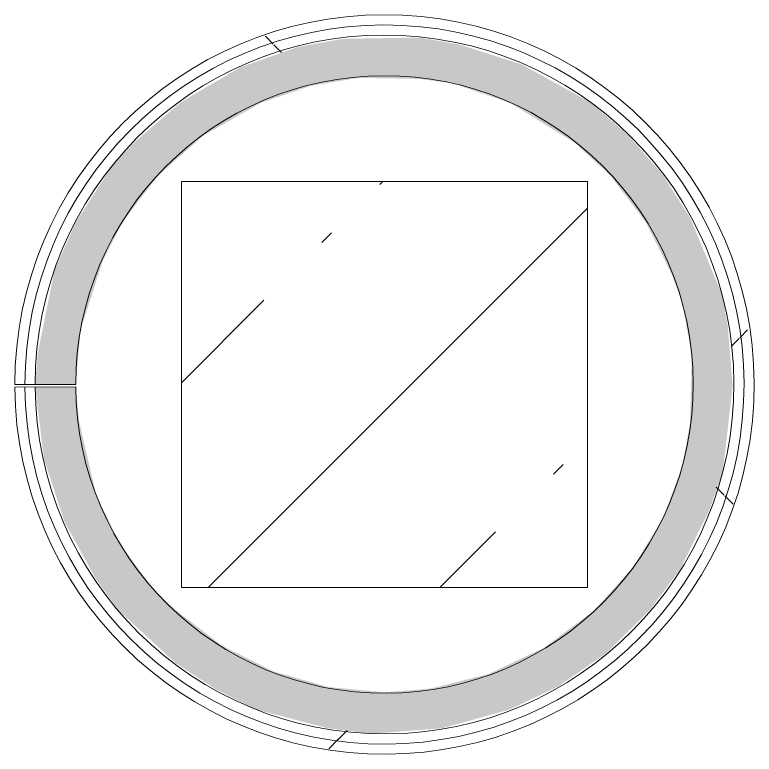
# Model space of a CAD drawing. Header units: millimetres. Extents: x 81368 to 286493, y -8553 to 29000.
# Drawn here: x 207488 to 208398, y 16565 to 17475 of the extents above; entities that cross this region are included whole.
import ezdxf

# ---------------------------------------------------------------- set-up
doc = ezdxf.new("R2010")
doc.units = ezdxf.units.MM
for name, color, linetype, lineweight in [('A-WALL', 7, 'Continuous', 9), ('I-WALL-6', 7, 'Continuous', 5), ('S-COLS-1', 7, 'Continuous', 5)]:
    doc.layers.add(name, color=color, linetype=linetype, lineweight=lineweight)
doc.layers.add('I-WALL-4', color=7, linetype='Continuous', lineweight=5, true_color=0xe7e7e7)
pattern_1 = [(45, (159482.9, 0), (-530.33, 530.33), []), (135, (159482.9, 0), (-530.33, -530.33), [])]

# ---------------------------------------------------------------- blocks, each defined once
blk = doc.blocks.new('BSC_Колонна _Прямоугольная - 500х500-22732503-1_2_3_птичка')
at = {"layer": 'S-COLS-1'}
h = blk.add_hatch(dxfattribs=at)
h.set_pattern_fill('FP_133', color=256, style=0, pattern_type=2)
h.set_pattern_definition([(45, (-48460, -17020), (-285.123, 285.123), []), (45, (-48174.88, -17020), (-285.123, 285.123), [504.031, -100.806, 16.764, -84.042])])
h.paths.add_polyline_path([(213.67, -250), (250, -250), (250, 250), (-250, 250), (-250, -250)])
for p, q in [((250, 250), (-250, 250)), ((-250, 250), (-250, -250)), ((250, -250), (250, 250)), ((-250, -250), (250, -250))]:
    blk.add_line(p, q, dxfattribs=at)

msp = doc.modelspace()

# ---------------------------------------------------------------- hatches: boundary and pattern name
at = {"layer": 'I-WALL-4'}
msp.add_hatch(color=256, dxfattribs=at).paths.add_polyline_path([(207926.93, 16590.3), (208014.03, 16596.94), (208096.65, 16620), (208156.55, 16648.33), (208216.23, 16689.74), (208269.99, 16743.04), (208306.83, 16792.8), (208342.88, 16865.85), (208359.41, 16913.24), (208371.34, 17018.52), (208365.49, 17090.58), (208358.65, 17129.71), (208318.75, 17225.71), (208286.02, 17277.12), (208243.32, 17326.42), (208197.62, 17366.41), (208111.74, 17413.92), (208034.99, 17438.45), (207986.12, 17447.05), (207891.26, 17445.35), (207836.05, 17435.41), (207764.42, 17409.88), (207691.81, 17367.22), (207634.96, 17317.94), (207608.11, 17289.88), (207563.07, 17220), (207536.85, 17161.03), (207516.19, 17058.98), (207512.89, 17020), (207562.88, 17020), (207568.97, 17087.78), (207596.47, 17172.95), (207620.39, 17220), (207664.16, 17277.12), (207720.1, 17326.42), (207790.38, 17366.41), (207851.64, 17387.37), (207910.64, 17397.38), (207986.12, 17396.06), (208026.68, 17390.64), (208097.69, 17366.41), (208176.29, 17317.94), (208220.78, 17277.12), (208264.24, 17220), (208295.77, 17156.81), (208308.85, 17122.28), (208321.23, 17055.37), (208318.75, 16972.03), (208309.57, 16920.32), (208285.91, 16856.51), (208249.29, 16795.69), (208199.99, 16741.11), (208138.3, 16695.46), (208070.84, 16663.68), (207999.7, 16645.79), (207942.88, 16641.23), (207873.42, 16647.73), (207806.07, 16666.95), (207742.88, 16698.59), (207684.92, 16743.04), (207658.29, 16768.19), (207617.94, 16822.99), (207588.01, 16884.1), (207567, 16974.92), (207562.89, 17017.31), (207512.89, 17016.95), (207523.76, 16928.75), (207548.95, 16851.11), (207588.01, 16779.9), (207614.62, 16743.04), (207685.76, 16677.22), (207736.48, 16644.12), (207784.84, 16620.09), (207873.42, 16596.85), (207893.93, 16594.34)])
at = {"layer": 'I-WALL-6'}
h = msp.add_hatch(dxfattribs=at)
h.set_pattern_fill('FP_187', color=256, style=0, pattern_type=2)
h.set_pattern_definition(pattern_1)
h.paths.add_polyline_path([(207907.76, 16566.36), (208015.46, 16572.38), (208089.79, 16591), (208156.55, 16620.02), (208214.27, 16656.56), (208263.69, 16698.85), (208321.37, 16770.26), (208350.39, 16820), (208375.73, 16881.69), (208392.07, 16948.38), (208394.96, 17055.37), (208382.87, 17129.71), (208358.65, 17200.99), (208324.53, 17264.92), (208277.14, 17326.42), (208223.22, 17376.42), (208164.68, 17415.58), (208091.45, 17448.43), (208026.68, 17465.75), (207959.23, 17473.48), (207873.02, 17468.07), (207805.62, 17452.32), (207742.36, 17427.1), (207674.7, 17385.9), (207623.42, 17342.52), (207567.36, 17274.29), (207535.44, 17220), (207506.73, 17144.85), (207493.89, 17092.59), (207487.89, 17020), (207500.38, 17020), (207507.04, 17095.89), (207537.38, 17193.36), (207567.36, 17251.76), (207617.72, 17317.94), (207658.91, 17358.34), (207719.51, 17401.12), (207809.3, 17440.21), (207873.72, 17455.63), (207943.22, 17461.26), (208026.68, 17452.95), (208101.51, 17431.42), (208170.15, 17397.83), (208226.35, 17357.83), (208283.09, 17300.47), (208318.75, 17251.11), (208348.33, 17195.67), (208372.75, 17121.35), (208383.66, 17055.37), (208383.92, 16984.08), (208361.72, 16882.06), (208335.41, 16818.73), (208289.29, 16747.21), (208251.25, 16704.18), (208193.51, 16656.66), (208127.67, 16619.19), (208056.79, 16593.62), (207999.7, 16581.3), (207893.93, 16581.79), (207823.85, 16595.38), (207756.85, 16620.09), (207685.76, 16661.8), (207636.46, 16702.64), (207588.01, 16757.87), (207548.95, 16821.31), (207519.57, 16896.24), (207507.27, 16942.21), (207494.61, 17016.82), (207487.89, 17016.77), (207502.79, 16910.6), (207526.65, 16840), (207557.98, 16779.94), (207600.36, 16722.42), (207660.77, 16664.91), (207719.6, 16625.17), (207784.84, 16594.75), (207854.62, 16574.92), (207893.93, 16568.59)])
h = msp.add_hatch(dxfattribs=at)
h.set_pattern_fill('FP_187', color=256, style=0, pattern_type=2)
h.set_pattern_definition(pattern_1)
h.paths.add_polyline_path([(207926.47, 16577.8), (208029.31, 16587.55), (208103.84, 16609.48), (208161.88, 16636.97), (208223.3, 16679.36), (208273.08, 16726.97), (208314.5, 16780.92), (208348.61, 16844.46), (208373.8, 16923.72), (208383.8, 17017.87), (208378.05, 17091.07), (208366.62, 17144.41), (208334.16, 17223.72), (208289.29, 17292.84), (208252.52, 17334.92), (208197.71, 17380.96), (208135.58, 17417.81), (208044.81, 17449.08), (207986.12, 17459.52), (207891.26, 17457.91), (207824.94, 17445.02), (207754.42, 17418.78), (207685.3, 17377.9), (207636.46, 17337.52), (207587.05, 17280.94), (207548.95, 17218.99), (207519.05, 17142.07), (207506.55, 17092.59), (207500.38, 17020), (207512.89, 17020.13), (207525.6, 17117.77), (207548.95, 17188.72), (207571.47, 17235.58), (207616.55, 17298.69), (207685.84, 17362.8), (207743.01, 17399.05), (207806.25, 17426.24), (207873.63, 17443.06), (207943.12, 17448.8), (208026.68, 17440.22), (208091.45, 17422.02), (208161.88, 17388.3), (208218.34, 17348.29), (208267.64, 17299.74), (208308.85, 17243.31), (208345.53, 17166.45), (208360.17, 17121.01), (208371.21, 17055.37), (208371.2, 16983.55), (208348.65, 16882.4), (208321.62, 16819.53), (208285.88, 16762.88), (208251.25, 16720.84), (208197.15, 16673.59), (208110.98, 16625.84), (208070.84, 16609.48), (207994.85, 16593.54), (207893.93, 16594.34), (207823.59, 16608.47), (207762.52, 16631.19), (207691.81, 16672.81), (207652.57, 16703.93), (207596.47, 16767.56), (207557.98, 16831.49), (207538.41, 16874.03), (207519.57, 16944.41), (207507.27, 17016.91), (207500.39, 17016.86), (207513.53, 16918.81), (207538.41, 16844.23), (207568.85, 16785.82), (207610.04, 16729.87), (207669.62, 16673.59), (207719.6, 16638.6), (207811.29, 16599.15), (207873.42, 16584.3), (207918.87, 16578.74)])

# ---------------------------------------------------------------- linework, layer by layer
at = {"layer": 'A-WALL'}
for radius in [442.5, 430]:
    msp.add_arc((207942.88, 17020), radius, 180.40614, 180, dxfattribs=at)
at = {"layer": 'I-WALL-6'}
for p, q in [((207487.88, 17020), (207562.88, 17020)), ((207562.89, 17017.31), (207487.89, 17016.77))]:
    msp.add_line(p, q, dxfattribs=at)
for radius in [455, 380]:
    msp.add_arc((207942.88, 17020), radius, 180.40614, 180, dxfattribs=at)

# ---------------------------------------------------------------- block references
at = {"layer": 'S-COLS-1'}
msp.add_blockref('BSC_Колонна _Прямоугольная - 500х500-22732503-1_2_3_птичка', (207942.88, 17020), dxfattribs=at)

doc.saveas('drawing.dxf')
